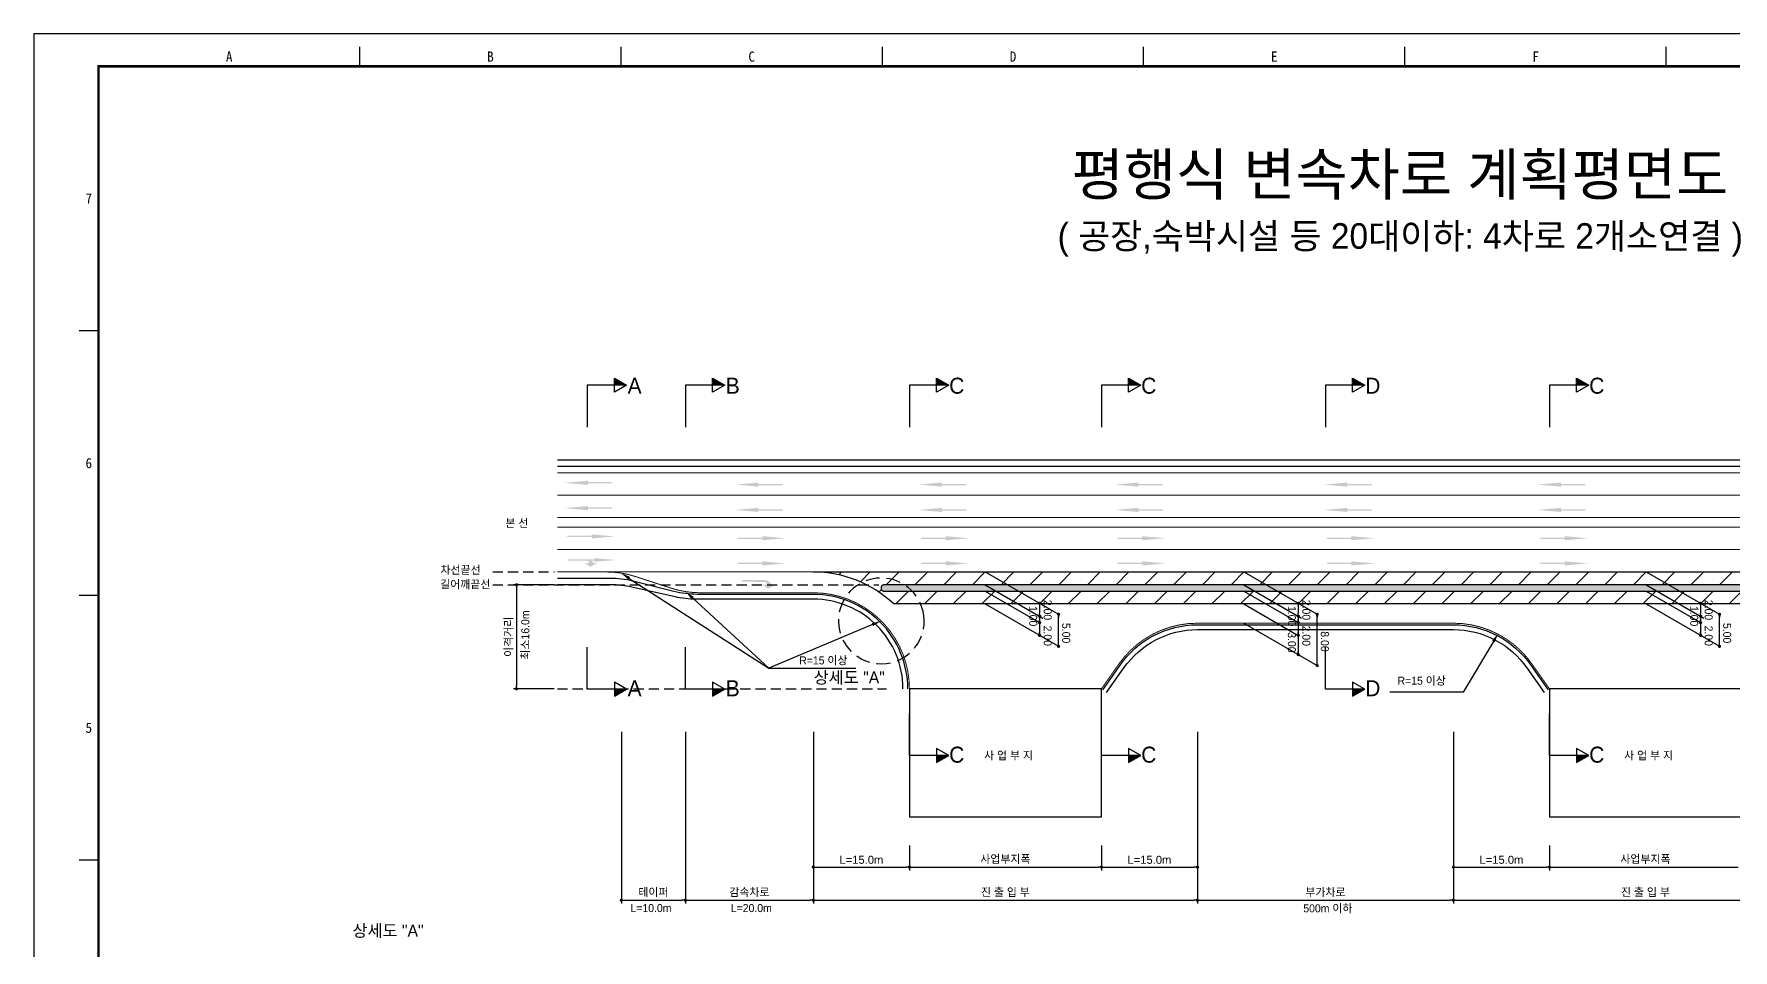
# Model space of a CAD drawing. Header units: millimetres. Extents: x 572 to 996, y 23 to 322.
# Drawn here: x 572.3 to 837.8, y 179.1 to 322.1 of the extents above; entities that cross this region are included whole.
import ezdxf
from ezdxf.enums import TextEntityAlignment as Align

# ---------------------------------------------------------------- set-up
doc = ezdxf.new("R2010")
doc.units = ezdxf.units.MM
doc.linetypes.add('HIDDEN', pattern=[9.525, 6.35, -3.175])
for name, color, linetype in [('CC-GSTR-0004', 4, 'Continuous'), ('CM-LANE-0030', 30, 'Continuous'), ('CZ-DIMT-0002', 7, 'Continuous'), ('CZ-LIN1-0007', 7, 'Continuous'), ('CZ-LIN2-0003', 3, 'Continuous'), ('CZ-LINE-0001', 7, 'Continuous'), ('CZ-TEXT-BOX0', 7, 'Continuous'), ('TITLE', 7, 'Continuous')]:
    doc.layers.add(name, color=color, linetype=linetype)
doc.styles.add('돋움', font='')
doc.styles.add('돋음체', font='')
doc.styles.get('돋움').set_extended_font_data('Dotum')
doc.styles.get('돋음체').set_extended_font_data('DotumChe')

# ---------------------------------------------------------------- blocks, each defined once
blk = doc.blocks.new('_Dot')
at = {"color": 0, "linetype": 'ByBlock', "lineweight": -2}
blk.add_line((-0.5, 0), (-1, 0), dxfattribs=at)
at = {"color": 0, "linetype": 'ByBlock', "const_width": 0.5}
blk.add_lwpolyline([(-0.25, 0, 1), (0.25, 0, 1)], format="xyb", close=True, dxfattribs=at)

msp = doc.modelspace()

# ---------------------------------------------------------------- hatches: boundary and pattern name
at = {"layer": 'CM-LANE-0030'}
h = msp.add_hatch(dxfattribs=at)
h.set_pattern_fill('ANSI31', color=256, style=0)
h.set_pattern_definition([(45, (-891.8016, -332.9342), (-2.245064, 2.245064), [])])
h.paths.add_polyline_path([(694.1, 238.11, -0.191871), (706.65, 233.11), (841.55, 233.11, -0.191871), (854.1, 238.11)])
h.paths.add_polyline_path([(843.04, 236.11, -0.732581), (843.32, 235.2, 0.002096), (843.2, 235.11), (705.01, 235.11, 0.002096), (704.88, 235.2, -0.732581), (705.17, 236.11)], flags=16)
at = {"layer": 'CZ-LIN1-0007'}
for points in [[(658.86, 252.36), (658.86, 252.14), (662.68, 252.14), (662.68, 251.93), (658.86, 251.93), (658.86, 251.71), (655.21, 252.03)], [(685.49, 252.08), (685.49, 251.86), (689.32, 251.86), (689.32, 251.65), (685.49, 251.65), (685.49, 251.43), (681.84, 251.76)], [(714.18, 252.08), (714.18, 251.86), (718, 251.86), (718, 251.65), (714.18, 251.65), (714.18, 251.43), (710.53, 251.76)], [(744.86, 252.08), (744.86, 251.86), (748.68, 251.86), (748.68, 251.65), (744.86, 251.65), (744.86, 251.43), (741.21, 251.76)], [(777.54, 252.08), (777.54, 251.86), (781.37, 251.86), (781.37, 251.65), (777.54, 251.65), (777.54, 251.43), (773.89, 251.76)], [(810.9, 252.08), (810.9, 251.86), (814.72, 251.86), (814.72, 251.65), (810.9, 251.65), (810.9, 251.43), (807.24, 251.76)], [(658.86, 248.4), (658.86, 248.18), (662.68, 248.18), (662.68, 247.97), (658.86, 247.97), (658.86, 247.75), (655.21, 248.08)], [(685.49, 248.12), (685.49, 247.9), (689.32, 247.9), (689.32, 247.69), (685.49, 247.69), (685.49, 247.48), (681.84, 247.8)], [(714.18, 248.12), (714.18, 247.9), (718, 247.9), (718, 247.69), (714.18, 247.69), (714.18, 247.48), (710.53, 247.8)], [(744.86, 248.12), (744.86, 247.9), (748.68, 247.9), (748.68, 247.69), (744.86, 247.69), (744.86, 247.48), (741.21, 247.8)], [(777.54, 248.12), (777.54, 247.9), (781.37, 247.9), (781.37, 247.69), (777.54, 247.69), (777.54, 247.48), (773.89, 247.8)], [(810.9, 248.12), (810.9, 247.9), (814.72, 247.9), (814.72, 247.69), (810.9, 247.69), (810.9, 247.48), (807.24, 247.8)], [(659.46, 243.98), (659.46, 243.77), (655.64, 243.77), (655.64, 243.55), (659.46, 243.55), (659.46, 243.34), (663.11, 243.66)], [(686.1, 243.7), (686.1, 243.49), (682.28, 243.49), (682.28, 243.27), (686.1, 243.27), (686.1, 243.06), (689.75, 243.38)], [(714.78, 243.7), (714.78, 243.49), (710.96, 243.49), (710.96, 243.27), (714.78, 243.27), (714.78, 243.06), (718.43, 243.38)], [(745.47, 243.7), (745.47, 243.49), (741.64, 243.49), (741.64, 243.27), (745.47, 243.27), (745.47, 243.06), (749.12, 243.38)], [(778.15, 243.7), (778.15, 243.49), (774.33, 243.49), (774.33, 243.27), (778.15, 243.27), (778.15, 243.06), (781.8, 243.38)], [(811.5, 243.7), (811.5, 243.49), (807.68, 243.49), (807.68, 243.27), (811.5, 243.27), (811.5, 243.06), (815.15, 243.38)], [(658.82, 240.09, -0.267976), (659.73, 239.49), (660.28, 239.49), (659.25, 238.91), (658.42, 239.48), (659.03, 239.49, 0.504994), (658.76, 239.85), (655.71, 239.87), (655.71, 240.11)], [(659.95, 240.27), (659.95, 240.07), (656.52, 240.07), (656.52, 239.88), (659.95, 239.88), (659.95, 239.69), (663.22, 239.98)], [(686.1, 239.77), (686.1, 239.55), (682.28, 239.55), (682.28, 239.34), (686.1, 239.34), (686.1, 239.12), (689.75, 239.44)], [(714.78, 239.77), (714.78, 239.55), (710.96, 239.55), (710.96, 239.34), (714.78, 239.34), (714.78, 239.12), (718.43, 239.44)], [(745.47, 239.77), (745.47, 239.55), (741.64, 239.55), (741.64, 239.34), (745.47, 239.34), (745.47, 239.12), (749.12, 239.44)], [(778.15, 239.77), (778.15, 239.55), (774.33, 239.55), (774.33, 239.34), (778.15, 239.34), (778.15, 239.12), (781.8, 239.44)], [(811.5, 239.77), (811.5, 239.55), (807.68, 239.55), (807.68, 239.34), (811.5, 239.34), (811.5, 239.12), (815.15, 239.44)], [(686.54, 236.84, -0.267976), (687.57, 236.15), (688.2, 236.15), (687.03, 235.49), (686.08, 236.14), (686.78, 236.15, 0.504994), (686.47, 236.56), (683.01, 236.58), (683.01, 236.86)]]:
    msp.add_hatch(color=256, dxfattribs=at).paths.add_polyline_path(points)
at = {"layer": 'CZ-LIN2-0003'}
h = msp.add_hatch(dxfattribs=at)
h.set_pattern_fill('CROSS', color=256, scale=0.075, style=0)
h.set_pattern_definition([(0, (-891.8016, -332.93417), (0.47625, 0.47625), [0.238125, -0.714375]), (90, (-891.68252, -333.05323), (-0.47625, 0.47625), [0.238125, -0.714375])])
h.paths.add_polyline_path([(843.2, 235.11, -0.002096), (843.32, 235.2, 0.732581), (843.04, 236.11), (705.17, 236.11, 0.732581), (704.88, 235.2, -0.002096), (705.01, 235.11)])
at = {"layer": 'CZ-LINE-0001'}
for points in [[(663.01, 268.38), (663.01, 267.28), (664.92, 267.28)], [(678.34, 268.38), (678.34, 267.28), (680.25, 267.28)], [(713.34, 268.38), (713.34, 267.28), (715.25, 267.28)], [(743.34, 268.38), (743.34, 267.28), (745.25, 267.28)], [(778.34, 268.38), (778.34, 267.28), (780.25, 267.28)], [(813.34, 268.38), (813.34, 267.28), (815.25, 267.28)], [(664.92, 219.82), (663.01, 219.82), (663.01, 218.72)], [(680.25, 219.82), (678.34, 219.82), (678.34, 218.72)], [(780.25, 219.82), (778.34, 219.82), (778.34, 218.72)], [(715.25, 209.45), (713.34, 209.45), (713.34, 208.35)], [(745.25, 209.45), (743.34, 209.45), (743.34, 208.35)], [(815.25, 209.45), (813.34, 209.45), (813.34, 208.35)]]:
    msp.add_hatch(color=256, dxfattribs=at).paths.add_polyline_path(points)

# ---------------------------------------------------------------- linework, layer by layer
at = {"color": 0, "linetype": 'ByBlock', "lineweight": -2}
for p, q in [((729.45, 232.95), (729.45, 232.7)), ((729.45, 231.45), (729.45, 231.7)), ((729.45, 230.95), (729.45, 230.7)), ((732.41, 231.25), (732.41, 231)), ((769.86, 232.95), (769.86, 232.7)), ((769.86, 231.45), (769.86, 231.7)), ((769.86, 230.95), (769.86, 230.7)), ((772.82, 231.25), (772.82, 231)), ((832.72, 232.95), (832.72, 232.7)), ((832.72, 231.45), (832.72, 231.7)), ((832.72, 230.95), (832.72, 230.7)), ((835.68, 231.25), (835.68, 231)), ((729.45, 230.45), (729.45, 230.7)), ((729.45, 228.45), (729.45, 228.7)), ((769.86, 230.45), (769.86, 230.7)), ((769.86, 228.45), (769.86, 228.7)), ((832.72, 230.45), (832.72, 230.7)), ((832.72, 228.45), (832.72, 228.7)), ((732.41, 226.75), (732.41, 227)), ((769.86, 225.45), (769.86, 225.7)), ((835.68, 226.75), (835.68, 227)), ((772.82, 223.75), (772.82, 224))]:
    msp.add_line(p, q, dxfattribs=at)
at = {"color": 0, "linetype": 'ByBlock', "const_width": 0.25}
for points in [[(729.45, 233.08, 1), (729.45, 233.33, 1)], [(729.45, 231.08, 1), (729.45, 231.33, 1)], [(729.45, 231.33, 1), (729.45, 231.08, 1)], [(732.41, 231.37, 1), (732.41, 231.62, 1)], [(769.86, 233.08, 1), (769.86, 233.33, 1)], [(769.86, 231.33, 1), (769.86, 231.08, 1)], [(769.86, 231.08, 1), (769.86, 231.33, 1)], [(772.82, 231.37, 1), (772.82, 231.62, 1)], [(832.72, 233.08, 1), (832.72, 233.33, 1)], [(832.72, 231.33, 1), (832.72, 231.08, 1)], [(832.72, 231.08, 1), (832.72, 231.33, 1)], [(835.68, 231.37, 1), (835.68, 231.62, 1)], [(729.45, 230.33, 1), (729.45, 230.08, 1)], [(729.45, 228.33, 1), (729.45, 228.08, 1)], [(769.86, 230.33, 1), (769.86, 230.08, 1)], [(769.86, 228.33, 1), (769.86, 228.08, 1)], [(832.72, 230.33, 1), (832.72, 230.08, 1)], [(832.72, 228.33, 1), (832.72, 228.08, 1)], [(732.41, 226.62, 1), (732.41, 226.37, 1)], [(835.68, 226.62, 1), (835.68, 226.37, 1)], [(769.86, 225.33, 1), (769.86, 225.08, 1)], [(772.82, 223.62, 1), (772.82, 223.37, 1)]]:
    msp.add_lwpolyline(points, format="xyb", close=True, dxfattribs=at)
at = {"layer": 'CC-GSTR-0004'}
for p, q in [((654.1, 255.61), (924.1, 255.61)), ((654.1, 254.61), (924.1, 254.61))]:
    msp.add_line(p, q, dxfattribs=at)
for points in [[(708.85, 219.86, 0.414214), (694.1, 234.61), (675.95, 234.61), (675.95, 234.61, -0.061321), (672.31, 235.06), (672.31, 235.06), (665.9, 236.66), (665.9, 236.66, 0.061321), (662.26, 237.11), (654.1, 237.11)], [(708.1, 219.86, 0.414214), (694.1, 233.86), (675.77, 233.86, -0.055385), (672.48, 234.23), (665.73, 235.74, 0.055385), (662.44, 236.11), (654.1, 236.11)], [(739.31, 219.72), (742.01, 223.55, -0.245085), (754.1, 229.86), (794.1, 229.86, -0.245085), (806.2, 223.55), (808.9, 219.72)], [(739.92, 219.28), (742.62, 223.12, -0.245113), (754.1, 229.11), (794.1, 229.11, -0.245113), (805.58, 223.12), (808.29, 219.28)]]:
    msp.add_lwpolyline(points, format="xyb", dxfattribs=at)
at = {"layer": 'CM-LANE-0030', "const_width": 0.15}
for points in [[(654.1, 246.61), (924.1, 246.61)], [(654.1, 245.11), (924.1, 245.11)]]:
    msp.add_lwpolyline(points, dxfattribs=at)
at = {"layer": 'CM-LANE-0030'}
msp.add_lwpolyline([(841.55, 233.11), (706.65, 233.11, 0.191871), (694.1, 238.11), (854.1, 238.11, 0.191871)], format="xyb", close=True, dxfattribs=at)
at = {"layer": 'CZ-LIN1-0007', "const_width": 0.15}
for points in [[(654.1, 253.61), (924.1, 253.61)], [(677.92, 238.11), (694.1, 238.11)]]:
    msp.add_lwpolyline(points, dxfattribs=at)
at = {"layer": 'CZ-LIN1-0007', "linetype": 'HIDDEN', "const_width": 0.15}
for points in [[(654.1, 250.11), (924.1, 250.11)], [(654.1, 241.61), (924.1, 241.61)], [(661.73, 238.11), (677.92, 238.11)]]:
    msp.add_lwpolyline(points, dxfattribs=at)
at = {"layer": 'CZ-LIN1-0007', "const_width": 0.15}
for points in [[(709.1, 219.86, 0.414214), (694.1, 234.86), (676.48, 234.86, -0.07872), (671.84, 235.59), (666.36, 237.38), (666.36, 237.38, 0.07872), (661.73, 238.11), (661.73, 238.11), (654.1, 238.11)], [(739.1, 219.86), (741.8, 223.7, -0.245076), (754.1, 230.11), (794.1, 230.11, -0.245076), (806.4, 223.7), (809.1, 219.86)]]:
    msp.add_lwpolyline(points, format="xyb", dxfattribs=at)
at = {"layer": 'CZ-LIN2-0003'}
msp.add_lwpolyline([(704.88, 235.2, -0.002096), (705.01, 235.11), (843.2, 235.11, -0.002096), (843.32, 235.2, 0.732581), (843.04, 236.11), (705.17, 236.11, 0.732581)], format="xyb", close=True, dxfattribs=at)
for points in [[(739.1, 219.86), (709.1, 219.86), (709.1, 199.86), (739.1, 199.86)], [(839.1, 219.86), (809.1, 219.86), (809.1, 199.86), (839.1, 199.86)]]:
    msp.add_lwpolyline(points, close=True, dxfattribs=at)
at = {"layer": 'CZ-LINE-0001'}
for p, q in [((663.01, 266.18), (663.01, 268.38)), ((663.01, 268.38), (664.92, 267.28)), ((678.34, 266.18), (678.34, 268.38)), ((678.34, 268.38), (680.25, 267.28)), ((713.34, 266.18), (713.34, 268.38)), ((713.34, 268.38), (715.25, 267.28)), ((743.34, 266.18), (743.34, 268.38)), ((743.34, 268.38), (745.25, 267.28)), ((778.34, 266.18), (778.34, 268.38)), ((778.34, 268.38), (780.25, 267.28)), ((813.34, 266.18), (813.34, 268.38)), ((813.34, 268.38), (815.25, 267.28)), ((664.92, 267.28), (658.77, 267.28)), ((658.77, 267.28), (658.77, 260.74)), ((664.92, 267.28), (663.01, 266.18)), ((680.25, 267.28), (674.1, 267.28)), ((674.1, 267.28), (674.1, 260.74)), ((680.25, 267.28), (678.34, 266.18)), ((715.25, 267.28), (709.1, 267.28)), ((709.1, 267.28), (709.1, 260.74)), ((715.25, 267.28), (713.34, 266.18)), ((745.25, 267.28), (739.1, 267.28)), ((739.1, 267.28), (739.1, 260.74)), ((745.25, 267.28), (743.34, 266.18)), ((780.25, 267.28), (774.1, 267.28)), ((774.1, 267.28), (774.1, 260.74)), ((780.25, 267.28), (778.34, 266.18)), ((815.25, 267.28), (809.1, 267.28)), ((809.1, 267.28), (809.1, 260.74)), ((815.25, 267.28), (813.34, 266.18)), ((720.95, 238.11), (732.41, 231.5)), ((761.36, 238.11), (772.82, 231.5)), ((824.23, 238.11), (835.68, 231.5)), ((653.6, 236.11), (647.22, 236.11)), ((647.72, 235.61), (647.72, 220.36)), ((720.95, 236.11), (729.95, 230.92)), ((720.95, 235.11), (729.45, 230.2)), ((761.36, 236.11), (770.36, 230.92)), ((761.36, 235.11), (769.86, 230.2)), ((824.23, 236.11), (833.22, 230.92)), ((824.23, 235.11), (832.72, 230.2)), ((720.95, 233.11), (732.41, 226.5)), ((729.45, 232.7), (729.45, 231.7)), ((732.41, 226.5), (732.41, 231.5)), ((761.36, 233.11), (769.86, 228.2)), ((769.86, 232.7), (769.86, 231.7)), ((772.82, 223.5), (772.82, 231.5)), ((824.23, 233.11), (835.68, 226.5)), ((832.72, 232.7), (832.72, 231.7)), ((835.68, 226.5), (835.68, 231.5)), ((729.45, 230.7), (729.45, 228.2)), ((761.36, 230.11), (772.82, 223.5)), ((769.86, 230.7), (769.86, 225.2)), ((832.72, 230.7), (832.72, 228.2)), ((658.77, 219.82), (658.77, 226.36)), ((674.1, 219.82), (674.1, 226.36)), ((774.1, 219.82), (774.1, 226.36)), ((687.14, 223.1), (700.74, 223.1)), ((664.92, 219.82), (663.01, 220.92)), ((663.01, 220.92), (663.01, 218.72)), ((680.25, 219.82), (678.34, 220.92)), ((678.34, 220.92), (678.34, 218.72)), ((780.25, 219.82), (778.34, 220.92)), ((778.34, 220.92), (778.34, 218.72)), ((653.6, 219.86), (647.22, 219.86)), ((664.92, 219.82), (658.77, 219.82)), ((663.01, 218.72), (664.92, 219.82)), ((680.25, 219.82), (674.1, 219.82)), ((678.34, 218.72), (680.25, 219.82)), ((780.25, 219.82), (774.1, 219.82)), ((778.34, 218.72), (780.25, 219.82)), ((709.1, 209.45), (709.1, 215.99)), ((739.1, 209.45), (739.1, 215.99)), ((809.1, 209.45), (809.1, 215.99)), ((664.1, 213.12), (664.1, 186.34)), ((674.1, 213.12), (674.1, 186.34)), ((674.1, 213.12), (674.1, 186.34)), ((694.1, 213.12), (694.1, 186.34)), ((754.1, 213.12), (754.1, 186.34)), ((794.1, 213.12), (794.1, 186.34)), ((715.25, 209.45), (713.34, 210.55)), ((713.34, 210.55), (713.34, 208.35)), ((745.25, 209.45), (743.34, 210.55)), ((743.34, 210.55), (743.34, 208.35)), ((815.25, 209.45), (813.34, 210.55)), ((813.34, 210.55), (813.34, 208.35)), ((715.25, 209.45), (709.1, 209.45)), ((713.34, 208.35), (715.25, 209.45)), ((745.25, 209.45), (739.1, 209.45)), ((743.34, 208.35), (745.25, 209.45)), ((815.25, 209.45), (809.1, 209.45)), ((813.34, 208.35), (815.25, 209.45)), ((694.1, 195.4), (694.1, 186.34)), ((694.1, 195.4), (694.1, 191.51)), ((709.1, 195.4), (709.1, 191.51)), ((709.1, 195.4), (709.1, 191.51)), ((739.1, 195.4), (739.1, 191.51)), ((739.1, 195.4), (739.1, 191.51)), ((754.1, 195.4), (754.1, 186.34)), ((754.1, 195.4), (754.1, 191.51)), ((794.1, 195.4), (794.1, 186.34)), ((794.1, 195.4), (794.1, 191.51)), ((809.1, 195.4), (809.1, 191.51)), ((809.1, 195.4), (809.1, 191.51)), ((694.6, 192.01), (708.6, 192.01)), ((709.6, 192.01), (738.6, 192.01)), ((739.6, 192.01), (753.6, 192.01)), ((794.6, 192.01), (808.6, 192.01)), ((809.6, 192.01), (838.6, 192.01)), ((664.6, 186.84), (673.6, 186.84)), ((674.6, 186.84), (693.6, 186.84)), ((694.6, 186.84), (753.6, 186.84)), ((754.6, 186.84), (793.6, 186.84)), ((794.6, 186.84), (853.6, 186.84))]:
    msp.add_line(p, q, dxfattribs=at)
at = {"layer": 'CZ-LINE-0001', "linetype": 'HIDDEN', "ltscale": 0.25}
for p, q in [((644, 238.11), (653.66, 238.11)), ((644, 236.11), (704.32, 236.11)), ((654.1, 219.86), (705.54, 219.86))]:
    msp.add_line(p, q, dxfattribs=at)
at = {"layer": 'CZ-LINE-0001', "linetype": 'HIDDEN', "ltscale": 0.35}
msp.add_line((711.36, 231.25), (711.36, 231.26), dxfattribs=at)
at = {"layer": 'CZ-LINE-0001'}
for points in [[(665.34, 237.11), (687.14, 223.1)], [(675.24, 234.03), (687.14, 223.1)], [(703.33, 229.89), (687.14, 223.1)], [(800.35, 227.25), (795.64, 219.36), (784.15, 219.36)]]:
    msp.add_lwpolyline(points, dxfattribs=at)
at = {"layer": 'CZ-LINE-0001', "linetype": 'HIDDEN', "ltscale": 0.35}
msp.add_arc((704.71, 230.47), 6.7, 6.7667, 6.749, dxfattribs=at)
at = {"layer": 'CZ-LINE-0001'}
for points in [[(665.2, 236.9), (664.07, 237.93), (665.47, 237.32)], [(675.07, 233.85), (674.13, 235.04), (675.41, 234.21)], [(703.23, 230.12), (704.71, 230.47), (703.42, 229.66)], [(800.13, 227.38), (801.12, 228.54), (800.56, 227.12)]]:
    msp.add_solid(points, dxfattribs=at)
at = {"layer": 'TITLE', "color": 7, "linetype": 'Continuous'}
for p, q in [((623.23, 317.09), (623.23, 320.11)), ((664.05, 317.09), (664.05, 320.11)), ((704.88, 317.09), (704.88, 320.11)), ((745.7, 317.09), (745.7, 320.11)), ((786.53, 317.09), (786.53, 320.11)), ((827.35, 317.09), (827.35, 320.11)), ((582.4, 275.76), (579.38, 275.76)), ((582.4, 234.43), (579.38, 234.43)), ((582.4, 193.1), (579.38, 193.1))]:
    msp.add_line(p, q, dxfattribs=at)
at = {"layer": 'TITLE'}
msp.add_lwpolyline([(572.32, 22.75), (995.68, 22.75), (995.68, 322.13), (572.32, 322.13)], close=True, dxfattribs=at)
at = {"layer": 'TITLE', "linetype": 'Continuous', "const_width": 0.403}
msp.add_lwpolyline([(582.4, 27.78), (582.4, 317.09), (990.65, 317.09), (990.65, 27.78)], close=True, dxfattribs=at)

# ---------------------------------------------------------------- block references
at = {"layer": 'CZ-LINE-0001', "xscale": 0.5, "yscale": 0.5, "zscale": 0.5}
for p, rotation in [((647.72, 236.11), 90), ((647.72, 219.86), 270), ((694.1, 192.01), 180), ((709.1, 192.01), 180), ((739.1, 192.01), 180), ((794.1, 192.01), 180), ((809.1, 192.01), 180), ((664.1, 186.84), 180), ((674.1, 186.84), 180), ((694.1, 186.84), 180), ((754.1, 186.84), 180), ((794.1, 186.84), 180)]:
    msp.add_blockref('_Dot', p, dxfattribs=dict(at, rotation=rotation))
for p in [(709.1, 192.01), (739.1, 192.01), (754.1, 192.01), (809.1, 192.01), (674.1, 186.84), (694.1, 186.84), (754.1, 186.84), (794.1, 186.84)]:
    msp.add_blockref('_Dot', p, dxfattribs=at)

# ---------------------------------------------------------------- texts
at = {"layer": 'CZ-DIMT-0002', "style": '돋움'}
for s, height, p in [('A', 2.5, (666.17, 267.2)), ('B', 2.5, (681.5, 267.2)), ('C', 2.5, (716.5, 267.2)), ('C', 2.5, (746.5, 267.2)), ('D', 2.5, (781.5, 267.2)), ('C', 2.5, (816.5, 267.2)), ('본 선', 1.25, (647.76, 245.74)), ('차선끝선', 1.25, (638.97, 238.43)), ('길어깨끝선', 1.25, (639.71, 236.17)), ('R=15 이상', 1.25, (695.66, 224.3)), ('A', 2.5, (666.17, 219.95)), ('B', 2.5, (681.5, 219.95)), ('상세도 "A"', 1.875, (699.7, 221.64)), ('D', 2.5, (781.5, 219.95)), ('R=15 이상', 1.25, (789.14, 221.13)), ('C', 2.5, (716.5, 209.58)), ('사 업 부 지', 1.25, (724.59, 209.45)), ('C', 2.5, (746.5, 209.58)), ('C', 2.5, (816.5, 209.58)), ('사 업 부 지', 1.25, (824.59, 209.45)), ('L=10.0m', 1.25, (668.72, 185.62)), ('L=20.0m', 1.25, (684.4, 185.62)), ('500m 이하', 1.25, (774.48, 185.58))]:
    msp.add_text(s, height=height, dxfattribs=at).set_placement(p, align=Align.MIDDLE_CENTER)
msp.add_text('최소16.0m', height=1.25, rotation=90, dxfattribs=at).set_placement((649.71, 224.42))
at = {"layer": 'CZ-DIMT-0002', "char_height": 1.25, "attachment_point": 5, "rotation": 270, "style": '돋움'}
for s, insert in [('\\A1;2.00', (730.7, 232.17)), ('\\A1;2.00', (771.11, 232.17)), ('\\A1;2.00', (833.97, 232.17)), ('1.00', (728.44, 231.21)), ('1.00', (768.85, 231.21)), ('1.00', (831.71, 231.21)), ('2.00', (730.7, 228.14)), ('5.00', (733.59, 228.56)), ('3.00', (768.85, 227.11)), ('2.00', (771.11, 228.14)), ('8.00', (774, 227.25)), ('2.00', (833.97, 228.14)), ('5.00', (836.86, 228.56))]:
    msp.add_mtext(s, dxfattribs=dict(at, insert=insert))
at = {"layer": 'CZ-LINE-0001', "insert": (646.53, 227.98), "char_height": 1.25, "attachment_point": 5, "rotation": 90, "style": '돋움'}
msp.add_mtext('\\A1;이격거리', dxfattribs=at)
at = {"layer": 'CZ-LINE-0001', "char_height": 1.25, "attachment_point": 5, "style": '돋움'}
for s, insert in [('\\A1;{\\fArial|b0|i0|c0|p32;L=15.0m}', (701.6, 193.15)), ('\\A1;사업부지폭', (724.1, 193.21)), ('\\A1;{\\fArial|b0|i0|c0|p32;L=15.0m}', (746.6, 193.15)), ('\\A1;{\\fArial|b0|i0|c0|p32;L=15.0m}', (801.6, 193.15)), ('\\A1;사업부지폭', (824.1, 193.21)), ('\\A1;테이퍼', (669.1, 188.04)), ('\\A1;감속차로', (684.1, 188.04)), ('\\A1;진 출 입 부', (724.1, 188.04)), ('\\A1;부가차로', (774.1, 188.04)), ('\\A1;진 출 입 부', (824.1, 188.04))]:
    msp.add_mtext(s, dxfattribs=dict(at, insert=insert))
at = {"layer": 'CZ-TEXT-BOX0', "style": '돋움'}
msp.add_text('상세도 "A"', height=1.875, dxfattribs=at).set_placement((627.64, 182.09), align=Align.MIDDLE_CENTER)
at = {"layer": 'TITLE', "color": 3, "linetype": 'Continuous', "style": '돋음체'}
for s, p in [('A', (602.82, 318.6)), ('B', (643.64, 318.6)), ('C', (684.46, 318.6)), ('D', (725.29, 318.6)), ('E', (766.11, 318.6)), ('F', (806.94, 318.6)), ('7', (580.89, 296.43)), ('6', (580.89, 255.1)), ('5', (580.89, 213.77))]:
    msp.add_text(s, height=1.59, dxfattribs=at).set_placement(p, align=Align.MIDDLE)
at = {"layer": 'TITLE', "style": '돋움'}
for s, height, p in [('평행식 변속차로 계획평면도', 6.5, (785.74, 300.21)), ('( 공장,숙박시설 등 20대이하: 4차로 2개소연결 )', 4, (785.79, 290.58))]:
    msp.add_text(s, height=height, dxfattribs=at).set_placement(p, align=Align.MIDDLE_CENTER)

doc.saveas('drawing.dxf')
